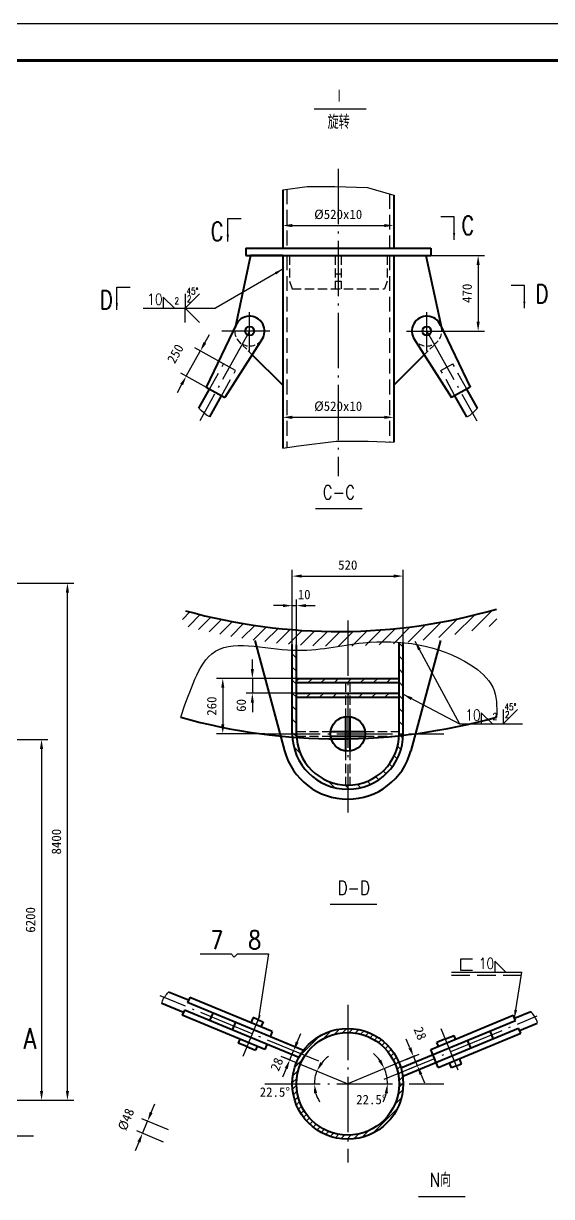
# Model space of a CAD drawing. Header units: millimetres. Extents: x 5127 to 5967, y 2001 to 2595.
# Drawn here: x 5398.1 to 5540.8, y 2277.1 to 2594.7 of the extents above; entities that cross this region are included whole.
import ezdxf

# ---------------------------------------------------------------- set-up
doc = ezdxf.new("R2010")
doc.units = ezdxf.units.MM
for name, pattern in [('CENTER', [19.5, 15, -2, 0.5, -2]), ('DASHED', [7, 5, -2]), ('DIVIDE', [22, 15, -2, 0.5, -2, 0.5, -2])]:
    doc.linetypes.add(name, pattern=pattern)
doc.layers.add('1', color=7, linetype='Continuous', lineweight=40)
for name, color, linetype in [('2', 6, 'Continuous'), ('3', 1, 'CENTER'), ('4', 2, 'DASHED'), ('5', 4, 'DIVIDE'), ('6', 3, 'Continuous')]:
    doc.layers.add(name, color=color, linetype=linetype)
doc.styles.add('HZ', font='txt', dxfattribs={"width": 0.8, "height": 4, "bigfont": 'HZTXT.SHX'})
doc.dimstyles.get("Standard").update_dxf_attribs({"dimtxt": 0.18, "dimasz": 0.18, "dimexe": 0.18, "dimexo": 0.0625, "dimgap": 0.09, "dimtad": 0, "dimtih": 1, "dimtoh": 1, "dimdec": 4, "dimzin": 0, "dimdsep": 46, "dimtxsty": 'Standard', "dimcen": 0.09, "dimadec": 0, "dimazin": 0, "dimtfac": 1, "dimtdec": 4, "dimtofl": 0, "dimtmove": 0, "dimatfit": 3, "dimfxl": 0, "dimtolj": 1, "dimtzin": 0, "dimarcsym": 0})
pattern_1 = [(45, (1127.1342, 1140.9498), (-0.88388348, 0.88388348), [])]

# ---------------------------------------------------------------- blocks, each defined once
blk = doc.blocks.new('*D384')
at = {"layer": '6', "color": 0, "lineweight": -2}
for p, q in [((5468.17, 2539.96), (5468.17, 2541.66)), ((5498.17, 2539.68), (5498.17, 2541.66)), ((5470.72, 2539.96), (5495.62, 2539.96))]:
    blk.add_line(p, q, dxfattribs=at)
at = {"layer": '6', "color": 0}
for points in [[(5470.72, 2540.39), (5470.72, 2539.54), (5468.17, 2539.96)], [(5495.62, 2540.39), (5495.62, 2539.54), (5498.17, 2539.96)]]:
    blk.add_solid(points, dxfattribs=at)
at = {"layer": 'DEFPOINTS', "color": 0}
for p in [(5468.17, 2539.96), (5498.17, 2539.96), (5498.17, 2539.68)]:
    blk.add_point(p, dxfattribs=at)
at = {"layer": '6', "color": 0, "insert": (5483.17, 2542.94), "char_height": 2.55, "attachment_point": 5}
blk.add_mtext('\\A1;%%C520x10', dxfattribs=at)
blk = doc.blocks.new('*D385')
at = {"layer": '6', "color": 0, "lineweight": -2}
for p, q in [((5468.17, 2488.22), (5468.17, 2486.35)), ((5470.72, 2488.05), (5495.62, 2488.05)), ((5498.17, 2488.22), (5498.17, 2486.35))]:
    blk.add_line(p, q, dxfattribs=at)
at = {"layer": '6', "color": 0}
for points in [[(5470.72, 2488.47), (5470.72, 2487.62), (5468.17, 2488.05)], [(5495.62, 2488.47), (5495.62, 2487.62), (5498.17, 2488.05)]]:
    blk.add_solid(points, dxfattribs=at)
at = {"layer": 'DEFPOINTS', "color": 0}
for p in [(5468.17, 2488.22), (5498.17, 2488.22), (5498.17, 2488.05)]:
    blk.add_point(p, dxfattribs=at)
at = {"layer": '6', "color": 0, "insert": (5483.17, 2491.02), "char_height": 2.55, "attachment_point": 5}
blk.add_mtext('\\A1;%%C520x10', dxfattribs=at)
blk = doc.blocks.new('*D387')
at = {"layer": '6', "color": 0, "lineweight": -2}
for p, q in [((5400.67, 2443.18), (5411.66, 2443.18)), ((5409.96, 2305.73), (5409.96, 2440.63)), ((5402.96, 2303.18), (5411.66, 2303.18))]:
    blk.add_line(p, q, dxfattribs=at)
at = {"layer": '6', "color": 0}
for points in [[(5409.53, 2440.63), (5410.38, 2440.63), (5409.96, 2443.18)], [(5409.53, 2305.73), (5410.38, 2305.73), (5409.96, 2303.18)]]:
    blk.add_solid(points, dxfattribs=at)
at = {"layer": 'DEFPOINTS', "color": 0}
for p in [(5400.67, 2443.18), (5409.96, 2443.18), (5402.96, 2303.18)]:
    blk.add_point(p, dxfattribs=at)
at = {"layer": '6', "color": 0, "insert": (5406.98, 2373.18), "char_height": 2.55, "attachment_point": 5, "rotation": 90}
blk.add_mtext('\\A1;8400', dxfattribs=at)
blk = doc.blocks.new('*D388')
at = {"layer": '6', "color": 0, "lineweight": -2}
for p, q in [((5387.24, 2400.83), (5404.66, 2400.83)), ((5402.96, 2398.28), (5402.96, 2305.73)), ((5391.35, 2303.18), (5404.66, 2303.18))]:
    blk.add_line(p, q, dxfattribs=at)
at = {"layer": '6', "color": 0}
for points in [[(5402.53, 2398.28), (5403.38, 2398.28), (5402.96, 2400.83)], [(5402.53, 2305.73), (5403.38, 2305.73), (5402.96, 2303.18)]]:
    blk.add_solid(points, dxfattribs=at)
at = {"layer": 'DEFPOINTS', "color": 0}
for p in [(5387.24, 2400.83), (5391.35, 2303.18), (5402.96, 2303.18)]:
    blk.add_point(p, dxfattribs=at)
at = {"layer": '6', "color": 0, "insert": (5399.98, 2352.01), "char_height": 2.55, "attachment_point": 5, "rotation": 90}
blk.add_mtext('\\A1;6200', dxfattribs=at)
blk = doc.blocks.new('*D393')
at = {"layer": '6', "color": 0, "lineweight": -2}
for p, q in [((5447.12, 2508.22), (5448.35, 2510.45)), ((5442.08, 2499.16), (5445.88, 2505.99)), ((5452.15, 2502.5), (5444.39, 2506.82)), ((5448.36, 2495.67), (5440.6, 2499.99)), ((5440.84, 2496.93), (5439.61, 2494.7))]:
    blk.add_line(p, q, dxfattribs=at)
at = {"layer": '6', "color": 0}
for points in [[(5446.74, 2508.43), (5447.49, 2508.01), (5445.88, 2505.99)], [(5440.47, 2497.14), (5441.22, 2496.73), (5442.08, 2499.16)]]:
    blk.add_solid(points, dxfattribs=at)
at = {"layer": 'DEFPOINTS', "color": 0}
for p in [(5445.88, 2505.99), (5452.15, 2502.5), (5448.36, 2495.67)]:
    blk.add_point(p, dxfattribs=at)
at = {"layer": '6', "color": 0, "insert": (5439.15, 2505.26), "char_height": 2.55, "attachment_point": 5, "rotation": 60.9401}
blk.add_mtext('\\A1;250', dxfattribs=at)
blk = doc.blocks.new('*D406')
at = {"layer": '6', "color": 0, "lineweight": -2}
for p, q in [((5506.9, 2531.87), (5522.7, 2531.87)), ((5521, 2529.32), (5521, 2513.94)), ((5514.61, 2511.39), (5522.7, 2511.39))]:
    blk.add_line(p, q, dxfattribs=at)
at = {"layer": '6', "color": 0}
for points in [[(5520.58, 2529.32), (5521.43, 2529.32), (5521, 2531.87)], [(5520.58, 2513.94), (5521.43, 2513.94), (5521, 2511.39)]]:
    blk.add_solid(points, dxfattribs=at)
at = {"layer": 'DEFPOINTS', "color": 0}
for p in [(5506.9, 2531.87), (5514.61, 2511.39), (5521, 2511.39)]:
    blk.add_point(p, dxfattribs=at)
at = {"layer": '6', "color": 0, "insert": (5518.03, 2521.63), "char_height": 2.55, "attachment_point": 5, "rotation": 90}
blk.add_mtext('\\A1;470', dxfattribs=at)
blk = doc.blocks.new('*D412')
at = {"layer": '6', "color": 0, "lineweight": -2}
for start, end in [(36.1498, 49.7997), (360, 22.5), (332.7003, 346.3502)]:
    blk.add_arc((5485.75, 2307.64), 10.73, start, end, dxfattribs=at)
at = {"layer": '6', "color": 0}
for points in [[(5494.78, 2314.18), (5494.04, 2313.76), (5495.66, 2311.74)], [(5495.75, 2305.16), (5496.6, 2305.06), (5496.48, 2307.64)]]:
    blk.add_solid(points, dxfattribs=at)
at = {"layer": 'DEFPOINTS', "color": 0}
for p in [(5503.93, 2315.17), (5496.11, 2310.42), (5463.33, 2307.64), (5485.75, 2307.64), (5511.72, 2307.64)]:
    blk.add_point(p, dxfattribs=at)
at = {"layer": '6', "color": 0, "insert": (5492.14, 2303.35), "char_height": 2.55, "attachment_point": 5}
blk.add_mtext('\\A1;22.5%%d', dxfattribs=at)
blk = doc.blocks.new('*D413')
at = {"layer": '6', "color": 0, "lineweight": -2}
for start, end in [(125.0848, 141.2924), (157.5, 180), (196.2076, 212.4152)]:
    blk.add_arc((5485.75, 2307.64), 9.04, start, end, dxfattribs=at)
at = {"layer": '6', "color": 0}
for points in [[(5479.06, 2313.08), (5478.32, 2313.51), (5477.39, 2311.1)], [(5476.64, 2305.05), (5477.48, 2305.17), (5476.7, 2307.64)]]:
    blk.add_solid(points, dxfattribs=at)
at = {"layer": 'DEFPOINTS', "color": 0}
for p in [(5467.69, 2315.12), (5477.01, 2309.98), (5463.33, 2307.64), (5485.75, 2307.64), (5511.72, 2307.64)]:
    blk.add_point(p, dxfattribs=at)
at = {"layer": '6', "color": 0, "insert": (5466.05, 2305.38), "char_height": 2.55, "attachment_point": 5}
blk.add_mtext('\\A1;22.5%%d', dxfattribs=at)
blk = doc.blocks.new('*D414')
at = {"layer": '6', "color": 0, "lineweight": -2}
for p, q in [((5432.59, 2299.87), (5433.57, 2302.23)), ((5437.29, 2295.17), (5430.05, 2298.17)), ((5430.25, 2294.22), (5431.62, 2297.52)), ((5435.92, 2291.87), (5428.68, 2294.87)), ((5429.27, 2291.86), (5428.3, 2289.5))]:
    blk.add_line(p, q, dxfattribs=at)
at = {"layer": '6', "color": 0}
for points in [[(5432.2, 2300.04), (5432.99, 2299.71), (5431.62, 2297.52)], [(5428.88, 2292.02), (5429.67, 2291.7), (5430.25, 2294.22)]]:
    blk.add_solid(points, dxfattribs=at)
at = {"layer": 'DEFPOINTS', "color": 0}
for p in [(5431.62, 2297.52), (5437.29, 2295.17), (5435.92, 2291.87)]:
    blk.add_point(p, dxfattribs=at)
at = {"layer": '6', "color": 0, "insert": (5425.83, 2297.98), "char_height": 2.55, "attachment_point": 5, "rotation": 67.5}
blk.add_mtext('\\A1;%%C48', dxfattribs=at)
blk = doc.blocks.new('*D415')
at = {"layer": '6', "color": 0, "lineweight": -2}
for p, q in [((5502.56, 2317.36), (5501.58, 2319.72)), ((5501.33, 2314.09), (5505.1, 2315.66)), ((5503.53, 2315), (5504.54, 2312.58)), ((5502.33, 2311.67), (5506.11, 2313.23)), ((5505.51, 2310.22), (5506.49, 2307.87))]:
    blk.add_line(p, q, dxfattribs=at)
at = {"layer": '6', "color": 0}
for points in [[(5502.95, 2317.52), (5502.16, 2317.2), (5503.53, 2315)], [(5505.91, 2310.39), (5505.12, 2310.06), (5504.54, 2312.58)]]:
    blk.add_solid(points, dxfattribs=at)
at = {"layer": 'DEFPOINTS', "color": 0}
for p in [(5501.33, 2314.09), (5504.54, 2312.58), (5502.33, 2311.67)]:
    blk.add_point(p, dxfattribs=at)
at = {"layer": '6', "color": 0, "insert": (5505.33, 2321.28), "char_height": 2.55, "attachment_point": 5, "rotation": 292.5}
blk.add_mtext('\\A1;28', dxfattribs=at)
blk = doc.blocks.new('*D416')
at = {"layer": '6', "color": 0, "lineweight": -2}
for p, q in [((5472.06, 2318.91), (5473.03, 2321.27)), ((5471.08, 2316.55), (5469.51, 2317.2)), ((5470.08, 2314.13), (5471.08, 2316.55)), ((5469.1, 2311.77), (5468.13, 2309.42)), ((5470.08, 2314.13), (5468.51, 2314.78))]:
    blk.add_line(p, q, dxfattribs=at)
at = {"layer": '6', "color": 0}
for points in [[(5471.67, 2319.07), (5472.45, 2318.75), (5471.08, 2316.55)], [(5468.71, 2311.94), (5469.5, 2311.61), (5470.08, 2314.13)]]:
    blk.add_solid(points, dxfattribs=at)
at = {"layer": 'DEFPOINTS', "color": 0}
for p in [(5471.08, 2316.55), (5471.08, 2316.55), (5470.08, 2314.13)]:
    blk.add_point(p, dxfattribs=at)
at = {"layer": '6', "color": 0, "insert": (5466.58, 2312.92), "char_height": 2.55, "attachment_point": 5, "rotation": 67.5}
blk.add_mtext('\\A1;28', dxfattribs=at)
blk = doc.blocks.new('*D417')
at = {"layer": '6', "color": 0, "lineweight": -2}
for p, q in [((5470.75, 2426.56), (5470.75, 2446.77)), ((5500.75, 2426.56), (5500.75, 2446.77)), ((5473.3, 2445.07), (5498.2, 2445.07))]:
    blk.add_line(p, q, dxfattribs=at)
at = {"layer": '6', "color": 0}
for points in [[(5473.3, 2445.5), (5473.3, 2444.65), (5470.75, 2445.07)], [(5498.2, 2445.5), (5498.2, 2444.65), (5500.75, 2445.07)]]:
    blk.add_solid(points, dxfattribs=at)
at = {"layer": 'DEFPOINTS', "color": 0}
for p in [(5500.75, 2445.07), (5470.75, 2426.56), (5500.75, 2426.56)]:
    blk.add_point(p, dxfattribs=at)
at = {"layer": '6', "color": 0, "insert": (5485.75, 2448.05), "char_height": 2.55, "attachment_point": 5}
blk.add_mtext('\\A1;520', dxfattribs=at)
blk = doc.blocks.new('*D418')
at = {"layer": '6', "color": 0, "lineweight": -2}
for p, q in [((5468.2, 2437.07), (5465.65, 2437.07)), ((5470.75, 2426.56), (5470.75, 2438.77)), ((5470.75, 2437.07), (5471.87, 2437.07)), ((5471.87, 2426.48), (5471.87, 2438.77)), ((5474.42, 2437.07), (5476.97, 2437.07))]:
    blk.add_line(p, q, dxfattribs=at)
at = {"layer": '6', "color": 0}
for points in [[(5468.2, 2437.5), (5468.2, 2436.65), (5470.75, 2437.07)], [(5474.42, 2437.5), (5474.42, 2436.65), (5471.87, 2437.07)]]:
    blk.add_solid(points, dxfattribs=at)
at = {"layer": 'DEFPOINTS', "color": 0}
for p in [(5471.87, 2437.07), (5470.75, 2426.56), (5471.87, 2426.48)]:
    blk.add_point(p, dxfattribs=at)
at = {"layer": '6', "color": 0, "insert": (5473.96, 2440.07), "char_height": 2.55, "attachment_point": 5}
blk.add_mtext('\\A1;10', dxfattribs=at)
blk = doc.blocks.new('*D419')
at = {"layer": '6', "color": 0, "lineweight": -2}
for p, q in [((5471.87, 2417.38), (5450.26, 2417.38)), ((5451.96, 2414.83), (5451.96, 2404.93)), ((5463.33, 2402.38), (5450.26, 2402.38))]:
    blk.add_line(p, q, dxfattribs=at)
at = {"layer": '6', "color": 0}
for points in [[(5451.53, 2414.83), (5452.38, 2414.83), (5451.96, 2417.38)], [(5451.53, 2404.93), (5452.38, 2404.93), (5451.96, 2402.38)]]:
    blk.add_solid(points, dxfattribs=at)
at = {"layer": 'DEFPOINTS', "color": 0}
for p in [(5471.87, 2417.38), (5451.96, 2402.38), (5463.33, 2402.38)]:
    blk.add_point(p, dxfattribs=at)
at = {"layer": '6', "color": 0, "insert": (5448.98, 2409.88), "char_height": 2.55, "attachment_point": 5, "rotation": 90}
blk.add_mtext('\\A1;260', dxfattribs=at)
blk = doc.blocks.new('*D420')
at = {"layer": '6', "color": 0, "lineweight": -2}
for p, q in [((5459.96, 2419.93), (5459.96, 2422.48)), ((5471.87, 2417.38), (5458.26, 2417.38)), ((5459.96, 2417.38), (5459.96, 2413.38)), ((5471.87, 2413.38), (5458.26, 2413.38)), ((5459.96, 2410.83), (5459.96, 2408.28))]:
    blk.add_line(p, q, dxfattribs=at)
at = {"layer": '6', "color": 0}
for points in [[(5459.53, 2419.93), (5460.38, 2419.93), (5459.96, 2417.38)], [(5459.53, 2410.83), (5460.38, 2410.83), (5459.96, 2413.38)]]:
    blk.add_solid(points, dxfattribs=at)
at = {"layer": 'DEFPOINTS', "color": 0}
for p in [(5471.87, 2417.38), (5459.96, 2413.38), (5471.87, 2413.38)]:
    blk.add_point(p, dxfattribs=at)
at = {"layer": '6', "color": 0, "insert": (5456.96, 2410.07), "char_height": 2.55, "attachment_point": 5, "rotation": 90}
blk.add_mtext('\\A1;60', dxfattribs=at)

msp = doc.modelspace()

# ---------------------------------------------------------------- hatches: boundary and pattern name
at = {"layer": '2'}
h = msp.add_hatch(dxfattribs=at)
h.set_pattern_fill('ANSI31', color=256, scale=20, style=0)
h.set_pattern_definition([(45, (1166.9556, 977.072), (-1.767767, 1.767767), [])])
edge = h.paths.add_edge_path()
edge.add_spline(control_points=[(5441.88288, 2435.69769), (5441.42829, 2434.42777), (5440.99671, 2433.16748), (5440.57266, 2431.91036)], knot_values=[1.983161463, 1.983161463, 1.983161463, 1.983161463, 6.048355602, 6.048355602, 6.048355602, 6.048355602], degree=3, periodic=0)
edge.add_arc((5483.17003, 2584.39009), 158.31805, 254.3915411, 270.9328989)
edge.add_line((5485.74768, 2426.09303), (5485.74768, 2430.09357))
edge.add_arc((5483.17003, 2584.39009), 154.31805, 254.4817179, 270.9570823, ccw=False)
edge = h.paths.add_edge_path()
edge.add_spline(control_points=[(5525.98772, 2431.97208), (5526.03443, 2433.38066), (5526.05629, 2434.77867), (5525.93645, 2436.11638)], knot_values=[104.567113326, 104.567113326, 104.567113326, 104.567113326, 108.569636433, 108.569636433, 108.569636433, 108.569636433], degree=3, periodic=0)
edge.add_arc((5483.17003, 2584.39009), 154.31805, 270.9570823, 286.0890884, ccw=False)
edge.add_line((5485.74768, 2430.09357), (5485.74768, 2426.09303))
edge.add_arc((5483.17003, 2584.39009), 158.31805, 270.9328989, 285.6912591)
h = msp.add_hatch(dxfattribs=at)
h.set_pattern_fill('ANSI31', color=256, scale=20, angle=90, style=0)
h.set_pattern_definition([(135, (1166.9556, 986.072), (-1.767767, -1.767767), [])])
h.paths.add_polyline_path([(5500.74768, 2427.05087, -0.001786843), (5499.62268, 2426.92926), (5499.62268, 2402.3802), (5500.74768, 2402.3802)])
h.paths.add_polyline_path([(5471.87268, 2426.47564, -0.001781499), (5470.74768, 2426.56015), (5470.74768, 2402.3802), (5471.87268, 2402.3802)])
h.paths.add_polyline_path([(5471.87268, 2402.3802), (5470.74768, 2402.3802, 0.414213562), (5485.74768, 2387.3802), (5485.74768, 2388.5052, -0.414213562)])
h.paths.add_polyline_path([(5500.74768, 2402.3802), (5499.62268, 2402.3802, -0.414213562), (5485.74768, 2388.5052), (5485.74768, 2387.3802, 0.414213562)])
h = msp.add_hatch(dxfattribs=at)
h.set_pattern_fill('ANSI31', color=256, scale=20, style=0)
h.set_pattern_definition([(45, (1166.9556, 986.072), (-1.767767, 1.767767), [])])
h.paths.add_polyline_path([(5499.62268, 2417.3802), (5485.74768, 2417.3802), (5485.74768, 2416.2552), (5499.62268, 2416.2552)])
h.paths.add_polyline_path([(5485.74768, 2417.3802), (5471.87268, 2417.3802), (5471.87268, 2416.2552), (5485.74768, 2416.2552)])
h.paths.add_polyline_path([(5485.14768, 2413.3802), (5471.87268, 2413.3802), (5471.87268, 2412.2552), (5485.14768, 2412.2552)])
h.paths.add_polyline_path([(5486.34768, 2413.3802), (5485.74768, 2413.3802), (5485.74768, 2412.2552), (5486.34768, 2412.2552)])
h.paths.add_polyline_path([(5499.62268, 2413.3802), (5486.34768, 2413.3802), (5486.34768, 2412.2552), (5499.62268, 2412.2552)])
h = msp.add_hatch(dxfattribs=at)
h.set_pattern_fill('ANSI31', color=256, scale=10, style=0)
h.set_pattern_definition(pattern_1)
h.paths.add_polyline_path([(5485.74768, 2322.63828), (5485.74768, 2321.51328, -0.303346684), (5498.56651, 2312.94801), (5499.60587, 2313.37853, 0.303346684)])
h.paths.add_polyline_path([(5485.74768, 2322.63828, 0.255925593), (5473.10788, 2315.71513), (5474.16489, 2315.2773, -0.252085181), (5485.74768, 2321.51328)])
h.paths.add_polyline_path([(5472.92885, 2312.94801), (5471.88949, 2313.37853, 0.098491403), (5470.74768, 2307.63828), (5471.87268, 2307.63828, -0.098491403)])
h.paths.add_polyline_path([(5471.87268, 2307.63828), (5470.74768, 2307.63828, 0.414213562), (5485.74768, 2292.63828), (5485.74768, 2293.76328, -0.414213562)])
h.paths.add_polyline_path([(5500.74768, 2307.63828), (5499.62268, 2307.63828, -0.414213562), (5485.74768, 2293.76328), (5485.74768, 2292.63828, 0.414213562)])
h.paths.add_polyline_path([(5500.39656, 2310.86476), (5499.33955, 2310.42694, -0.050633886), (5499.62268, 2307.63828), (5500.74768, 2307.63828, 0.054251459)])
h = msp.add_hatch(dxfattribs=at)
h.set_pattern_fill('ANSI31', color=256, scale=10, style=0)
h.set_pattern_definition(pattern_1)
h.paths.add_polyline_path([(5474.16489, 2315.2773), (5473.10788, 2315.71513, 0.044004813), (5471.88949, 2313.37853), (5472.92885, 2312.94801, -0.047620036)])
h.paths.add_polyline_path([(5499.60587, 2313.37853), (5498.56651, 2312.94801, -0.047620036), (5499.33955, 2310.42694), (5500.39656, 2310.86476, 0.044004813)])

# ---------------------------------------------------------------- linework, layer by layer
at = {"layer": '1'}
for p, q in [((5468.17003, 2549.62199), (5468.17003, 2533.87094)), ((5498.17003, 2548.15287), (5498.17003, 2533.87094)), ((5459.44244, 2531.87094), (5455.2651, 2512.2319)), ((5458.17003, 2533.87094), (5508.17003, 2533.87094)), ((5458.17003, 2533.87094), (5458.17003, 2531.87094)), ((5458.17003, 2531.87094), (5508.17003, 2531.87094)), ((5468.17003, 2531.87094), (5459.44244, 2531.87094)), ((5468.17003, 2531.87094), (5468.17003, 2479.73494)), ((5498.17003, 2531.87094), (5498.17003, 2481.30973)), ((5498.17003, 2531.87094), (5506.89762, 2531.87094)), ((5506.89762, 2531.87094), (5511.07496, 2512.2319)), ((5508.17003, 2533.87094), (5508.17003, 2531.87094)), ((5455.68477, 2513.35231), (5447.45731, 2496.17504)), ((5510.6553, 2513.35231), (5518.88276, 2496.17504)), ((5462.73885, 2509.43252), (5452.49798, 2493.37406)), ((5503.60121, 2509.43252), (5513.84209, 2493.37406)), ((5468.17003, 2496.72784), (5459.90658, 2504.99129)), ((5498.17003, 2496.72784), (5506.43349, 2504.99129)), ((5447.45731, 2496.17504), (5452.49798, 2493.37406)), ((5518.88276, 2496.17504), (5513.84209, 2493.37406)), ((5445.50379, 2490.53505), (5448.35929, 2495.67383)), ((5448.41492, 2488.15059), (5451.59599, 2493.87527)), ((5517.92515, 2488.15059), (5514.74407, 2493.87527)), ((5520.83628, 2490.53505), (5517.98078, 2495.67383)), ((5460.65225, 2427.68159), (5468.65867, 2397.80122)), ((5470.74768, 2402.3802), (5470.74768, 2426.56015)), ((5471.87268, 2402.3802), (5471.87268, 2426.47564)), ((5499.62268, 2402.3802), (5499.62268, 2426.92926)), ((5500.74768, 2402.3802), (5500.74768, 2427.05087)), ((5510.84311, 2427.68159), (5502.83668, 2397.80122)), ((5471.87268, 2417.3802), (5499.62268, 2417.3802)), ((5471.87268, 2416.2552), (5499.62268, 2416.2552)), ((5471.87268, 2413.3802), (5499.62268, 2413.3802)), ((5471.87268, 2412.2552), (5499.62268, 2412.2552)), ((5485.14768, 2407.03352), (5485.14768, 2397.72689)), ((5486.34768, 2407.03352), (5486.34768, 2397.72689)), ((5481.09436, 2402.9802), (5490.401, 2402.9802)), ((5481.09436, 2401.7802), (5490.401, 2401.7802)), ((5442.6914, 2330.24753), (5437.28652, 2332.4863)), ((5443.01235, 2331.02239), (5442.43833, 2329.63657)), ((5465.3286, 2321.7787), (5443.01235, 2331.02239)), ((5441.32422, 2326.94688), (5435.47021, 2329.37169)), ((5473.7646, 2316.6608), (5442.43833, 2329.63657)), ((5441.57729, 2327.55784), (5441.00327, 2326.17202)), ((5463.31951, 2316.92833), (5441.00327, 2326.17202)), ((5472.53298, 2314.73557), (5441.57729, 2327.55784)), ((5449.32637, 2326.9622), (5448.40214, 2324.7309)), ((5460.1613, 2325.54265), (5459.58727, 2324.15683)), ((5461.50201, 2324.98731), (5460.1613, 2325.54265)), ((5461.50201, 2324.98731), (5462.84272, 2324.43197)), ((5500.11043, 2311.96394), (5531.10175, 2324.80096)), ((5508.17585, 2316.92833), (5530.49209, 2326.17202)), ((5531.06612, 2324.7862), (5530.49209, 2326.17202)), ((5530.81305, 2325.39716), (5535.21914, 2327.22222)), ((5455.36372, 2324.28269), (5454.50268, 2322.20397)), ((5462.84272, 2324.43197), (5462.2687, 2323.04615)), ((5465.3286, 2321.7787), (5464.75457, 2320.39288)), ((5500.60088, 2309.7317), (5531.92715, 2322.70747)), ((5510.18494, 2312.07796), (5532.50118, 2321.32165)), ((5525.16551, 2319.72795), (5524.24127, 2321.95926)), ((5525.16551, 2319.72795), (5524.24127, 2321.95926)), ((5532.50118, 2321.32165), (5531.92715, 2322.70747)), ((5532.18022, 2322.09651), (5536.95565, 2324.07456)), ((5456.58796, 2319.71663), (5456.15744, 2318.67726)), ((5458.48838, 2317.71176), (5456.15744, 2318.67726)), ((5463.89353, 2318.31415), (5463.31951, 2316.92833)), ((5512.14594, 2319.79049), (5509.81501, 2318.82498)), ((5510.24553, 2317.78562), (5509.81501, 2318.82498)), ((5512.14594, 2319.79049), (5514.47688, 2320.75599)), ((5514.9074, 2319.71663), (5514.47688, 2320.75599)), ((5519.00176, 2317.3536), (5518.14072, 2319.43233)), ((5458.48838, 2317.71176), (5460.81931, 2316.74625)), ((5461.24983, 2317.78562), (5460.81931, 2316.74625)), ((5510.18494, 2312.07796), (5508.17585, 2316.92833)), ((5513.81886, 2311.95959), (5513.24483, 2313.34541)), ((5515.15957, 2312.51494), (5513.81886, 2311.95959)), ((5515.15957, 2312.51494), (5516.50029, 2313.07028)), ((5516.50029, 2313.07028), (5515.92626, 2314.4561))]:
    msp.add_line(p, q, dxfattribs=at)
at = {"layer": '1', "color": 7, "const_width": 0.8}
msp.add_lwpolyline([(5151.93598, 2584.66847), (5956.93598, 2584.66847)], dxfattribs=at)
at = {"layer": '1'}
for centre, radius in [((5459.21181, 2511.39241), 1.21167), ((5507.12826, 2511.39241), 1.21167), ((5485.74768, 2402.3802), 4.69184), ((5485.74768, 2307.63828), 15), ((5485.74768, 2307.63828), 13.875)]:
    msp.add_circle(centre, radius, dxfattribs=at)
for centre, radius, start, end in [((5459.21181, 2511.39241), 4.03343, 324.3963574, 157.4837765), ((5507.12826, 2511.39241), 4.03343, 22.5162235, 215.6036426), ((5483.17003, 2584.39009), 154.31805, 254.4817179, 286.0890884), ((5483.17003, 2559.33063), 158.31805, 254.3915411, 285.6912591), ((5485.74768, 2402.3802), 15, 180, 0), ((5485.74768, 2402.3802), 13.875, 180, 0), ((5485.74768, 2402.3802), 17.69184, 195, 345)]:
    msp.add_arc(centre, radius, start, end, dxfattribs=at)
at = {"layer": '2'}
for p, q in [((5126.93598, 2594.66847), (5966.93598, 2594.66847)), ((5126.93598, 2594.66847), (5966.93598, 2594.66847)), ((5476.70309, 2571.59215), (5490.74258, 2571.59215)), ((5453.30875, 2535.66839), (5453.30875, 2541.84745)), ((5453.30875, 2541.84745), (5456.90471, 2541.84745)), ((5514.51055, 2542.30441), (5510.91459, 2542.30441)), ((5514.51055, 2536.12534), (5514.51055, 2542.30441)), ((5423.30875, 2523.31425), (5426.90471, 2523.31425)), ((5423.30875, 2517.13519), (5423.30875, 2523.31425)), ((5533.51055, 2523.7712), (5529.91459, 2523.7712)), ((5533.51055, 2517.59214), (5533.51055, 2523.7712)), ((5477.03231, 2463.33556), (5489.64755, 2463.33556)), ((5481.03231, 2356.27114), (5493.64755, 2356.27114)), ((5445.81623, 2342.8075), (5454.21623, 2342.8075)), ((5454.21623, 2342.8075), (5455.06475, 2341.95897)), ((5455.06475, 2341.95897), (5455.91328, 2342.8075)), ((5455.91328, 2342.8075), (5464.31328, 2342.8075)), ((5459.51328, 2342.8075), (5464.31328, 2342.8075)), ((5464.31328, 2342.8075), (5461.59686, 2325.21629)), ((5467.69164, 2315.11733), (5485.74768, 2307.63828)), ((5503.92676, 2315.1683), (5485.74768, 2307.63828)), ((5504.90207, 2277.11907), (5517.51731, 2277.11907))]:
    msp.add_line(p, q, dxfattribs=at)
for points in [[(5468.17003, 2549.62199), (5474.79791, 2550.56355), (5482.24707, 2550.56355), (5491.12876, 2550.2775), (5498.17003, 2548.15287)], [(5448.41492, 2488.15059), (5447.51536, 2488.60084), (5446.14363, 2489.9365), (5445.50379, 2490.53505)], [(5517.92515, 2488.15059), (5518.8247, 2488.60084), (5520.19644, 2489.9365), (5520.83628, 2490.53505)], [(5468.17003, 2479.73494), (5472.41064, 2480.37002), (5482.6539, 2481.59727), (5491.25823, 2481.59727), (5498.18174, 2481.30924)]]:
    msp.add_lwpolyline(points, dxfattribs=at)
for points, knots in [([(5440.57266, 2406.8509), (5441.58673, 2409.85719), (5443.66985, 2415.81646), (5450.27227, 2429.51718), (5470.92146, 2422.81999), (5492.86906, 2428.92128), (5513.26669, 2426.2019), (5526.0658, 2415.58261), (5526.08346, 2409.79972), (5525.98772, 2406.91262)], [1.983161463, 1.983161463, 1.983161463, 1.983161463, 11.704699911, 21.138681043, 43.161396588, 62.266369763, 91.880555553, 100.365836927, 108.569636433, 108.569636433, 108.569636433, 108.569636433]), ([(5435.47021, 2329.37169), (5435.51057, 2329.61022), (5435.80056, 2330.74718), (5436.64806, 2331.70461), (5437.28652, 2332.4863)], [3.257031901, 3.257031901, 3.257031901, 3.257031901, 4.011599871, 6.948047283, 6.948047283, 6.948047283, 6.948047283]), ([(5537.03544, 2324.10761), (5536.99508, 2324.34613), (5536.70509, 2325.48309), (5535.8576, 2326.44052), (5535.21914, 2327.22222)], [3.257031901, 3.257031901, 3.257031901, 3.257031901, 4.011599871, 6.948047283, 6.948047283, 6.948047283, 6.948047283])]:
    msp.add_open_spline(points, degree=3, knots=knots, dxfattribs=at)
for points in [[(5453.61734, 2537.46694), (5453.01735, 2537.4698), (5453.30875, 2535.66839)], [(5514.20196, 2537.92389), (5514.80195, 2537.92676), (5514.51055, 2536.12534)], [(5423.61734, 2518.93373), (5423.01735, 2518.9366), (5423.30875, 2517.13519)], [(5533.20196, 2519.39069), (5533.80195, 2519.39355), (5533.51055, 2517.59214)]]:
    msp.add_solid(points, dxfattribs=at)
at = {"layer": '3'}
for p, q in [((5483.17003, 2555.33077), (5483.17003, 2472.13647)), ((5459.21181, 2505.96403), (5459.21181, 2516.50028)), ((5507.12826, 2505.96403), (5507.12826, 2516.50028)), ((5459.21181, 2511.39241), (5445.71148, 2487.09714)), ((5464.69173, 2511.39241), (5451.7333, 2511.39241)), ((5501.64834, 2511.39241), (5514.60676, 2511.39241)), ((5507.12826, 2511.39241), (5520.62859, 2487.09714)), ((5181.63948, 2443.18189), (5404.45548, 2443.18189)), ((5485.74768, 2433.07204), (5485.74768, 2381.03775)), ((5463.32504, 2402.3802), (5511.72336, 2402.3802)), ((5477.91529, 2313.72384), (5435.0496, 2331.47939)), ((5485.74768, 2329.04192), (5485.74768, 2286.29583)), ((5461.97625, 2326.13222), (5457.37421, 2315.02193)), ((5495.58916, 2308.87347), (5536.95565, 2326.00803)), ((5515.63381, 2311.37003), (5511.03178, 2322.48032)), ((5463.32504, 2307.63828), (5511.72336, 2307.63828))]:
    msp.add_line(p, q, dxfattribs=at)
at = {"layer": '4', "ltscale": 0.8}
for p, q in [((5469.29503, 2549.78181), (5469.29503, 2533.87094)), ((5497.04503, 2548.49232), (5497.04503, 2533.87094)), ((5469.29503, 2531.87094), (5469.29503, 2479.90342)), ((5497.04503, 2531.87094), (5497.04503, 2481.35653))]:
    msp.add_line(p, q, dxfattribs=at)
at = {"layer": '4', "ltscale": 0.5}
for p, q in [((5469.95565, 2531.87094), (5469.95565, 2524.87094)), ((5482.38442, 2531.87094), (5482.38442, 2522.87094)), ((5483.95565, 2531.87094), (5483.95565, 2522.87094)), ((5496.38442, 2531.87094), (5496.38442, 2524.87094)), ((5482.38442, 2526.87094), (5483.95565, 2526.87094)), ((5482.38442, 2524.87094), (5483.95565, 2524.87094)), ((5496.38442, 2524.87094), (5495.65209, 2522.87094)), ((5470.68797, 2522.87094), (5495.65209, 2522.87094)), ((5485.14768, 2416.2552), (5485.14768, 2407.03352)), ((5486.34768, 2416.2552), (5486.34768, 2407.07204)), ((5471.87268, 2402.9802), (5481.09436, 2402.9802)), ((5471.87268, 2401.7802), (5481.09436, 2401.7802)), ((5490.401, 2402.9802), (5499.62268, 2402.9802)), ((5490.401, 2401.7802), (5499.62268, 2401.7802)), ((5485.14768, 2397.72689), (5485.14768, 2388.51818)), ((5486.34768, 2397.72689), (5486.34768, 2388.51818))]:
    msp.add_line(p, q, dxfattribs=at)
at = {"layer": '4'}
for p, q in [((5469.95565, 2524.87094), (5470.68797, 2522.87094)), ((5448.35929, 2495.67383), (5452.15352, 2502.50194)), ((5455.39022, 2500.70338), (5452.15352, 2502.50194)), ((5510.94985, 2500.70338), (5514.18655, 2502.50194)), ((5517.98078, 2495.67383), (5514.18655, 2502.50194)), ((5451.59599, 2493.87527), (5455.39022, 2500.70338)), ((5514.74407, 2493.87527), (5510.94985, 2500.70338)), ((5513.76241, 2337.07869), (5532.803, 2337.07869))]:
    msp.add_line(p, q, dxfattribs=at)
at = {"layer": '4', "ltscale": 0.3}
for p, q in [((5459.90658, 2504.99129), (5456.35863, 2508.53924)), ((5506.43349, 2504.99129), (5509.98143, 2508.53924))]:
    msp.add_line(p, q, dxfattribs=at)
for centre, start, end in [((5459.21181, 2511.39241), 150.940067, 330.940067), ((5507.12826, 2511.39241), 209.059933, 29.059933)]:
    msp.add_arc(centre, 4.035, start, end, dxfattribs=at)
at = {"layer": '5'}
msp.add_line((5165.80465, 2293.5343), (5400.95565, 2293.5343), dxfattribs=at)
at = {"layer": '6'}
for p, q in [((5468.17003, 2528.16894), (5449.96247, 2517.6176)), ((5445.68922, 2521.5176), (5441.78922, 2517.6176)), ((5441.78922, 2521.5176), (5441.78922, 2517.6176)), ((5435.86429, 2520.6176), (5435.86429, 2517.6176)), ((5435.86429, 2520.6176), (5438.86429, 2517.6176)), ((5430.47473, 2517.6176), (5449.96247, 2517.6176)), ((5445.68922, 2513.7176), (5441.78922, 2517.6176)), ((5441.78922, 2513.7176), (5441.78922, 2517.6176)), ((5521.85747, 2408.07204), (5521.85747, 2405.07204)), ((5521.85747, 2408.07204), (5524.85747, 2405.07204)), ((5531.6824, 2408.97204), (5527.7824, 2405.07204)), ((5527.7824, 2408.97204), (5527.7824, 2405.07204)), ((5519.43851, 2341.34036), (5516.22239, 2341.34036)), ((5516.22239, 2341.34036), (5516.22239, 2338.42892)), ((5525.5271, 2340.82869), (5528.5271, 2337.82869)), ((5525.5271, 2340.82869), (5525.5271, 2337.82869)), ((5513.76241, 2337.82869), (5532.803, 2337.82869)), ((5516.22239, 2338.42892), (5519.45269, 2338.42892)), ((5530.81305, 2325.39716), (5532.803, 2337.82869))]:
    msp.add_line(p, q, dxfattribs=at)
for points in [[(5466.41827, 2526.70796), (5466.03913, 2527.35507), (5468.17003, 2528.16894)], [(5530.78751, 2327.67805), (5531.52864, 2327.56305), (5530.81305, 2325.39716)]]:
    msp.add_solid(points, dxfattribs=at)

# ---------------------------------------------------------------- texts
at = {"layer": '2', "style": 'HZ', "width": 0.8}
for s, height, p in [('Ⅰ', 3.75, (5481.90502, 2573.11773)), ('旋转', 3.75, (5480.28851, 2566.11773)), ('C', 5, (5448.62916, 2535.87402)), ('C', 5, (5516.42125, 2537.51401)), ('D', 5, (5418.62916, 2517.34082)), ('D', 5, (5536.42125, 2518.98081)), ('C-C', 3.75, (5478.96631, 2465.87092)), ('D-D', 3.75, (5482.96631, 2358.80649)), ('7', 5, (5448.64889, 2344.07752)), ('8', 5, (5458.86539, 2344.07752)), ('A', 5.57175, (5398.08111, 2317.13882)), ('N向', 3.75, (5507.88434, 2279.75481))]:
    msp.add_text(s, height=height, dxfattribs=at).set_placement(p)
at = {"layer": '6', "style": 'HZ', "width": 0.8}
for s, height, p in [('10', 3, (5431.54472, 2518.50914)), ('45%%d', 1.8, (5442.13594, 2521.33237)), ('2', 1.8, (5438.92545, 2518.6866)), ('2', 1.8, (5442.24998, 2519.2042)), ('45%%d', 1.8, (5528.12912, 2408.78681)), ('10', 3, (5517.5379, 2405.96358)), ('2', 1.8, (5524.91863, 2406.14104)), ('2', 1.8, (5528.24316, 2406.65864)), ('10', 3, (5521.20754, 2338.72023))]:
    msp.add_text(s, height=height, dxfattribs=at).set_placement(p)

# ---------------------------------------------------------------- dimensions: what is measured, and where the dimension line sits
at = {"layer": '6'}
for base, p1, p2, text, override, picture, middle in [((5498.17003, 2539.9611), (5468.17003, 2539.9611), (5498.17003, 2539.68383), '%%C520x10', {"dimscale": 0.85, "dimtxt": 3, "dimasz": 3, "dimexe": 2, "dimexo": 0, "dimgap": 2, "dimtad": 1, "dimtih": 0, "dimtoh": 0, "dimcen": 0, "dimdle": 10, "dimtofl": 1, "dimtmove": 2}, '*D384', (5483.17003, 2542.9361)), ((5498.17003, 2488.04743), (5468.17003, 2488.22014), (5498.17003, 2488.22014), '%%C520x10', {"dimscale": 0.85, "dimtxt": 3, "dimasz": 3, "dimexe": 2, "dimexo": 0, "dimgap": 2, "dimtad": 1, "dimtih": 0, "dimtoh": 0, "dimcen": 0, "dimdle": 10, "dimtofl": 1, "dimtmove": 2}, '*D385', (5483.17003, 2491.02243)), ((5500.74768, 2445.07204), (5470.74768, 2426.56015), (5500.74768, 2426.56015), '520', {"dimscale": 0.85, "dimtxt": 3, "dimasz": 3, "dimexe": 2, "dimexo": 0, "dimgap": 2, "dimtad": 1, "dimtih": 0, "dimtoh": 0, "dimcen": 0, "dimdle": 10, "dimadec": 2, "dimtofl": 1, "dimtmove": 2}, '*D417', (5485.74768, 2448.04704))]:
    dim = msp.add_linear_dim(base=base, p1=p1, p2=p2, text=text, dimstyle='Standard', override=override, dxfattribs=at)
    dim.commit()
    dim.dimension.update_dxf_attribs({"geometry": picture, "text_midpoint": middle})
for base, p1, p2, text, override, picture, middle in [((5521.00137, 2511.39241), (5506.89762, 2531.87094), (5514.60676, 2511.39241), '470', {"dimscale": 0.85, "dimtxt": 3, "dimasz": 3, "dimexe": 2, "dimexo": 0, "dimgap": 2, "dimtad": 1, "dimtih": 0, "dimtoh": 0, "dimcen": 0, "dimdle": 10, "dimtofl": 1, "dimtmove": 2}, '*D406', (5518.02637, 2521.63168)), ((5409.95565, 2443.18189), (5402.95565, 2303.18189), (5400.66813, 2443.18189), '8400', {"dimscale": 0.85, "dimtxt": 3, "dimasz": 3, "dimexe": 2, "dimexo": 0, "dimgap": 2, "dimtad": 1, "dimtih": 0, "dimtoh": 0, "dimcen": 0, "dimdle": 10, "dimtofl": 1, "dimtmove": 2}, '*D387', (5406.98065, 2373.18189)), ((5451.95565, 2402.3802), (5471.87268, 2417.3802), (5463.32504, 2402.3802), '260', {"dimscale": 0.85, "dimtxt": 3, "dimasz": 3, "dimexe": 2, "dimexo": 0, "dimgap": 2, "dimtad": 1, "dimtih": 0, "dimtoh": 0, "dimcen": 0, "dimdle": 10, "dimadec": 2, "dimtofl": 1, "dimtmove": 2}, '*D419', (5448.98065, 2409.8802)), ((5402.95565, 2303.18189), (5387.23739, 2400.83267), (5391.35466, 2303.18189), '6200', {"dimscale": 0.85, "dimtxt": 3, "dimasz": 3, "dimexe": 2, "dimexo": 0, "dimgap": 2, "dimtad": 1, "dimtih": 0, "dimtoh": 0, "dimcen": 0, "dimdle": 10, "dimadec": 2, "dimtofl": 1, "dimtmove": 2}, '*D388', (5399.98065, 2352.00728))]:
    dim = msp.add_linear_dim(base=base, p1=p1, p2=p2, angle=90, text=text, dimstyle='Standard', override=override, dxfattribs=at)
    dim.commit()
    dim.dimension.update_dxf_attribs({"geometry": picture, "text_midpoint": middle})
for p1, p2, distance, text, picture, middle in [((5448.35929, 2495.67383), (5452.15352, 2502.50194), 7.18046, '250', '*D393', (5439.1504, 2505.25924)), ((5435.91934, 2291.86812), (5437.28652, 2295.16877), 6.13568, '%%C48', '*D414', (5425.82986, 2297.98079))]:
    dim = msp.add_aligned_dim(p1=p1, p2=p2, distance=distance, text=text, dimstyle='Standard', override={"dimscale": 0.85, "dimtxt": 3, "dimasz": 3, "dimexe": 2, "dimexo": 0, "dimgap": 2, "dimtad": 1, "dimtih": 0, "dimtoh": 0, "dimcen": 0, "dimdle": 10, "dimtofl": 1, "dimtmove": 2}, dxfattribs=at)
    dim.commit()
    dim.dimension.update_dxf_attribs({"geometry": picture, "text_midpoint": middle})
dim = msp.add_linear_dim(base=(5471.87268, 2437.07204), p1=(5470.74768, 2426.56015), p2=(5471.87268, 2426.47564), text='10', dimstyle='Standard', override={"dimscale": 0.85, "dimtxt": 3, "dimasz": 3, "dimexe": 2, "dimexo": 0, "dimgap": 2, "dimtad": 1, "dimtih": 0, "dimtoh": 0, "dimcen": 0, "dimdle": 10, "dimadec": 2, "dimtofl": 1, "dimtmove": 2}, dxfattribs=at)
dim.commit()
dim.dimension.update_dxf_attribs({"geometry": '*D418', "text_midpoint": (5473.95565, 2440.07204), "dimtype": 160})
for base, p1, p2, angle, text, override, picture, middle, dimtype in [((5459.95565, 2413.3802), (5471.87268, 2417.3802), (5471.87268, 2413.3802), 90, '60', {"dimscale": 0.85, "dimtxt": 3, "dimasz": 3, "dimexe": 2, "dimexo": 0, "dimgap": 2, "dimtad": 1, "dimtih": 0, "dimtoh": 0, "dimcen": 0, "dimdle": 10, "dimadec": 2, "dimtofl": 1, "dimtmove": 2}, '*D420', (5456.95565, 2410.07204), 160), ((5504.53674, 2312.57968), (5501.32843, 2314.09203), (5502.33297, 2311.66685), 292.5, '28', {"dimscale": 0.85, "dimtxt": 3, "dimasz": 3, "dimexe": 2, "dimexo": 0, "dimgap": 2, "dimtad": 1, "dimtih": 0, "dimtoh": 0, "dimcen": 0, "dimdle": 10, "dimtofl": 1, "dimtmove": 2}, '*D415', (5505.3287, 2321.28255), 161), ((5471.08324, 2316.55376), (5470.0787, 2314.12858), (5471.08324, 2316.55376), 67.5, '28', {"dimscale": 0.85, "dimtxt": 3, "dimasz": 3, "dimexe": 2, "dimexo": 0, "dimgap": 2, "dimtad": 1, "dimtih": 0, "dimtoh": 0, "dimcen": 0, "dimdle": 10, "dimtofl": 1, "dimtmove": 2}, '*D416', (5466.58082, 2312.91692), 161)]:
    dim = msp.add_linear_dim(base=base, p1=p1, p2=p2, angle=angle, text=text, dimstyle='Standard', override=override, dxfattribs=at)
    dim.commit()
    dim.dimension.update_dxf_attribs({"geometry": picture, "text_midpoint": middle, "dimtype": dimtype})
for base, line2, picture, middle in [((5477.01118, 2309.97921), ((5467.69164, 2315.11733), (5485.74768, 2307.63828)), '*D413', (5466.04892, 2305.38099)), ((5496.11119, 2310.41517), ((5503.92676, 2315.1683), (5485.74768, 2307.63828)), '*D412', (5492.13852, 2303.34796))]:
    dim = msp.add_angular_dim_2l(base=base, line1=((5463.32504, 2307.63828), (5511.72336, 2307.63828)), line2=line2, text='22.5%%d', dimstyle='Standard', override={"dimscale": 0.85, "dimtxt": 3, "dimasz": 3, "dimexe": 2, "dimexo": 0, "dimgap": 2, "dimtad": 1, "dimcen": 0, "dimdle": 10, "dimadec": 4, "dimtofl": 1, "dimtmove": 2}, dxfattribs=at)
    dim.commit()
    dim.dimension.update_dxf_attribs({"geometry": picture, "text_midpoint": middle, "dimtype": 162})

# ---------------------------------------------------------------- leaders
for points in [[(5503.90755, 2427.43609), (5515.95565, 2405.07204), (5532.95565, 2405.07204)], [(5500.74768, 2413.07204), (5515.95565, 2405.07204), (5532.95565, 2405.07204)]]:
    msp.add_leader(points, dimstyle='Standard', override={"dimscale": 0.85, "dimtxt": 3, "dimasz": 3, "dimexe": 2, "dimexo": 0, "dimgap": 2, "dimtad": 0, "dimtih": 0, "dimtoh": 0, "dimcen": 0, "dimdle": 10, "dimadec": 2, "dimtofl": 1, "dimtmove": 2}, dxfattribs=at)

doc.saveas('drawing.dxf')
